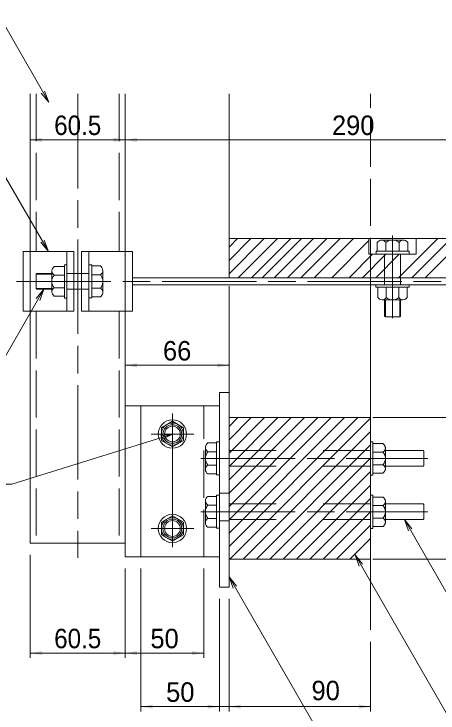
# Model space of a CAD drawing. Units: millimetres at full size, sheet at 1:5. Extents: x 47 to 2146, y -22 to 1455.
# Drawn here: x 764.9 to 1034.7, y 272.4 to 716.4 of the extents above; entities that cross this region are included whole.
import ezdxf
from ezdxf.enums import TextEntityAlignment as Align

# ---------------------------------------------------------------- set-up
doc = ezdxf.new("R2010")
doc.units = ezdxf.units.MM
doc.header["$LTSCALE"] = 5
for name, pattern in [('CHAIN', [18.5, 12, -1.5, 3.5, -1.5]), ('DASHED', [7.5, 6, -1.5]), ('DASHED_SPACED', [12, 6, -6]), ('USER1', [100, 62.5, -12.5, 12.5, -12.5])]:
    doc.linetypes.add(name, pattern=pattern)
for name, color, linetype, lineweight in [('0_2', 7, 'Continuous', 13), ('ハッチング', 7, 'Continuous', 9), ('ボルト', 7, 'Continuous', 18), ('中心線', 7, 'CHAIN', 9), ('寸法', 7, 'Continuous', 13), ('引出線', 7, 'Continuous', 13), ('支持金物', 7, 'Continuous', 13), ('支柱', 7, 'Continuous', 18), ('破線', 7, 'DASHED', 9), ('角材', 7, 'Continuous', 18), ('金物', 7, 'Continuous', 18)]:
    doc.layers.add(name, color=color, linetype=linetype, lineweight=lineweight)
doc.styles.add('ＭＳ Ｐゴシック', font='')
doc.styles.get('ＭＳ Ｐゴシック').set_extended_font_data('MS PGothic')

# ---------------------------------------------------------------- blocks, each defined once
blk = doc.blocks.new('filled_arrow')
at = {"color": 0, "linetype": 'Continuous', "lineweight": -2}
blk.add_solid([(7.5, 1.25), (0, 0), (7.5, -1.25)], dxfattribs=at)
blk = doc.blocks.new('open_arrow')
at = {"color": 0, "linetype": 'Continuous', "lineweight": -2}
blk.add_lwpolyline([(7.5, 1.25), (0, 0), (7.5, -1.25)], dxfattribs=at)

msp = doc.modelspace()

# ---------------------------------------------------------------- linework, layer by layer
at = {"layer": '0_2'}
msp.add_line((835.737, 665.625), (835.737, 478.559), dxfattribs=at)
at = {"layer": 'ハッチング'}
for p, q in [((901.737, 551.357), (924.158, 573.778)), ((901.737, 559.842), (915.673, 573.778)), ((901.737, 568.328), (907.187, 573.778)), ((907.643, 548.778), (932.643, 573.778)), ((916.128, 548.778), (941.128, 573.778)), ((922.925, 548.778), (947.925, 573.778)), ((930.525, 548.778), (955.525, 573.778)), ((939.011, 548.778), (964.011, 573.778)), ((947.496, 548.778), (972.496, 573.778)), ((955.981, 548.778), (980.981, 573.778)), ((1009.467, 548.778), (1034.467, 573.778)), ((1017.952, 548.778), (1042.952, 573.778)), ((1026.437, 548.778), (1051.437, 573.778)), ((967.04, 548.778), (990.737, 572.475)), ((978.099, 548.778), (993.099, 563.778)), ((986.584, 548.778), (1001.584, 563.778)), ((995.07, 548.778), (1010.07, 563.778)), ((901.737, 378.096), (983.681, 460.04)), ((901.737, 386.581), (975.196, 460.04)), ((901.737, 395.066), (966.711, 460.04)), ((901.737, 403.552), (958.226, 460.04)), ((901.737, 412.037), (949.74, 460.04)), ((901.737, 420.522), (941.255, 460.04)), ((901.737, 429.007), (932.77, 460.04)), ((901.737, 437.493), (924.284, 460.04)), ((901.737, 445.978), (915.799, 460.04)), ((901.737, 454.463), (907.314, 460.04)), ((902.167, 370.04), (991.737, 459.61)), ((910.652, 370.04), (991.737, 451.125)), ((919.137, 370.04), (991.737, 442.64)), ((927.622, 370.04), (991.737, 434.155)), ((936.108, 370.04), (991.737, 425.669)), ((944.593, 370.04), (991.737, 417.184)), ((953.078, 370.04), (991.737, 408.699)), ((961.564, 370.04), (991.737, 400.213)), ((970.049, 370.04), (991.737, 391.728)), ((978.534, 370.04), (991.737, 383.243))]:
    msp.add_line(p, q, dxfattribs=at)
at = {"layer": 'ボルト'}
for p, q in [((990.737, 563.778), (990.737, 573.778)), ((1020.737, 563.778), (1020.737, 573.778)), ((996.298, 571.605), (995.928, 571.177)), ((995.928, 565.777), (995.928, 571.177)), ((996.823, 572.047), (996.298, 571.605)), ((997.423, 572.396), (996.823, 572.047)), ((998.077, 572.642), (997.423, 572.396)), ((998.767, 572.777), (998.077, 572.642)), ((1012.707, 572.777), (998.767, 572.777)), ((999.047, 572.768), (998.767, 572.777)), ((999.557, 572.686), (999.047, 572.768)), ((1000.044, 572.522), (999.557, 572.686)), ((1000.494, 572.28), (1000.044, 572.522)), ((1000.892, 571.969), (1000.494, 572.28)), ((1001.226, 571.598), (1000.892, 571.969)), ((1001.487, 571.177), (1001.226, 571.598)), ((1001.776, 571.42), (1001.487, 571.177)), ((1001.487, 565.777), (1001.487, 571.177)), ((1002.656, 572), (1001.776, 571.42)), ((1003.63, 572.427), (1002.656, 572)), ((1004.667, 572.689), (1003.63, 572.427)), ((1005.737, 572.777), (1004.667, 572.689)), ((1006.125, 572.765), (1005.737, 572.777)), ((1007.187, 572.614), (1006.125, 572.765)), ((1008.205, 572.292), (1007.187, 572.614)), ((1009.148, 571.808), (1008.205, 572.292)), ((1009.987, 571.177), (1009.148, 571.808)), ((1010.119, 571.41), (1009.987, 571.177)), ((1009.988, 565.777), (1009.988, 571.177)), ((1010.421, 571.805), (1010.119, 571.41)), ((1010.791, 572.145), (1010.421, 571.805)), ((1011.218, 572.42), (1010.791, 572.145)), ((1011.69, 572.62), (1011.218, 572.42)), ((1012.191, 572.741), (1011.69, 572.62)), ((1012.707, 572.777), (1012.191, 572.741)), ((1013.282, 572.673), (1012.707, 572.777)), ((1013.944, 572.445), (1013.282, 572.673)), ((1014.554, 572.113), (1013.944, 572.445)), ((1015.094, 571.686), (1014.554, 572.113)), ((1015.546, 571.177), (1015.094, 571.686)), ((1015.546, 565.777), (1015.546, 571.177)), ((995.237, 565.777), (995.237, 563.778)), ((1016.237, 565.777), (995.237, 565.777)), ((1016.237, 563.778), (1016.237, 565.777)), ((995.237, 563.778), (990.737, 563.778)), ((1016.237, 563.778), (995.237, 563.778)), ((1016.237, 563.778), (1020.737, 563.778)), ((796.987, 555.904), (790.612, 555.904)), ((796.987, 557.151), (796.987, 535.904)), ((796.987, 557.151), (798.487, 557.151)), ((812.487, 557.028), (814.487, 557.028)), ((814.487, 557.028), (814.487, 536.028)), ((814.487, 556.337), (819.887, 556.337)), ((820.315, 555.967), (819.887, 556.337)), ((820.757, 555.442), (820.315, 555.967)), ((821.106, 554.842), (820.757, 555.442)), ((778.987, 551.086), (779.429, 551.528)), ((778.987, 551.086), (778.987, 541.97)), ((778.987, 551.086), (788.987, 551.086)), ((779.429, 551.528), (788.987, 551.528)), ((788.987, 539.865), (788.987, 553.19)), ((798.487, 551.527), (812.487, 551.527)), ((814.487, 550.778), (819.887, 550.778)), ((819.887, 550.778), (820.308, 551.039)), ((820.13, 550.489), (819.887, 550.778)), ((820.308, 551.039), (820.679, 551.373)), ((820.679, 551.373), (820.99, 551.771)), ((820.99, 551.771), (821.232, 552.221)), ((821.352, 554.188), (821.106, 554.842)), ((821.232, 552.221), (821.396, 552.708)), ((821.487, 553.498), (821.352, 554.188)), ((821.396, 552.708), (821.478, 553.218)), ((821.478, 553.218), (821.487, 553.498)), ((821.487, 553.498), (821.487, 539.558)), ((796.987, 550.59), (790.612, 550.59)), ((820.71, 549.609), (820.13, 550.489)), ((821.137, 548.635), (820.71, 549.609)), ((821.399, 547.598), (821.137, 548.635)), ((821.487, 546.528), (821.399, 547.598)), ((821.475, 546.14), (821.487, 546.528)), ((779.429, 541.528), (778.987, 541.97)), ((778.987, 541.97), (788.987, 541.97)), ((796.987, 542.465), (790.612, 542.465)), ((814.487, 542.277), (819.887, 542.277)), ((819.887, 542.278), (820.518, 543.117)), ((820.12, 542.146), (819.887, 542.278)), ((820.515, 541.844), (820.12, 542.146)), ((820.855, 541.474), (820.515, 541.844)), ((820.518, 543.117), (821.002, 544.06)), ((821.002, 544.06), (821.324, 545.078)), ((821.324, 545.078), (821.475, 546.14)), ((995.114, 544.278), (995.114, 542.778)), ((1016.361, 542.778), (995.114, 542.778)), ((996.361, 542.778), (996.361, 536.402)), ((1001.675, 542.778), (1001.675, 536.402)), ((1009.8, 542.778), (1009.8, 536.402)), ((1015.114, 542.778), (1015.114, 536.402)), ((1016.361, 542.778), (1016.361, 544.278)), ((779.429, 541.528), (788.987, 541.528)), ((798.487, 541.528), (812.487, 541.528)), ((820.396, 537.171), (820.823, 537.711)), ((820.823, 537.711), (821.155, 538.321)), ((821.13, 541.047), (820.855, 541.474)), ((821.33, 540.575), (821.13, 541.047)), ((821.155, 538.321), (821.383, 538.983)), ((821.45, 540.074), (821.33, 540.575)), ((821.383, 538.983), (821.487, 539.558)), ((821.487, 539.558), (821.45, 540.074)), ((796.987, 537.151), (790.612, 537.151)), ((798.487, 535.904), (796.987, 535.904)), ((814.487, 536.028), (812.487, 536.028)), ((814.487, 536.719), (819.887, 536.719)), ((819.887, 536.719), (820.396, 537.171)), ((999.074, 534.778), (1012.4, 534.778)), ((1000.737, 524.47), (1000.737, 534.777)), ((1001.179, 524.028), (1001.179, 534.777)), ((1010.295, 524.028), (1010.295, 534.778)), ((1010.737, 524.47), (1010.737, 534.777)), ((1000.737, 524.47), (1001.179, 524.028)), ((1010.295, 524.028), (1001.179, 524.028)), ((1010.295, 524.028), (1010.737, 524.47))]:
    msp.add_line(p, q, dxfattribs=at)
for centre, radius, start, end in [((792.826, 552.735), 3.865, 124.9343, 173.23904), ((791.825, 553.156), 2.838, 179.30562, 244.70445), ((794.878, 546.528), 5.891, 136.3972, 180), ((794.878, 546.528), 5.891, 180, 223.6028), ((791.825, 539.899), 2.838, 115.29555, 180.69438), ((792.826, 540.32), 3.865, 186.77031, 235.0657), ((999.53, 538.616), 3.865, 214.9343, 263.22969), ((999.109, 537.615), 2.838, 269.30562, 334.70445), ((1005.737, 540.668), 5.891, 226.3972, 270), ((1005.737, 540.668), 5.891, 270, 313.6028), ((1012.366, 537.615), 2.838, 205.29555, 270.69438), ((1011.945, 538.616), 3.865, 276.76096, 325.0657)]:
    msp.add_arc(centre, radius, start, end, dxfattribs=at)
at = {"layer": '中心線'}
for p, q in [((805.487, 665.625), (805.487, 370.856)), ((1005.737, 575.628), (1005.737, 523.169)), ((766.638, 546.528), (1125.737, 546.528))]:
    msp.add_line(p, q, dxfattribs=at)
at = {"layer": '寸法'}
for p, q in [((775.237, 618.987), (775.237, 639.44)), ((835.737, 618.987), (835.737, 639.44)), ((835.737, 618.987), (835.737, 639.44)), ((775.237, 636.44), (835.737, 636.44)), ((1125.737, 636.44), (835.737, 636.44)), ((835.737, 494.472), (835.737, 496.222)), ((835.737, 493.222), (901.737, 493.222)), ((901.737, 491.972), (901.737, 490.222)), ((993.237, 460.04), (1056.787, 460.04)), ((775.237, 372.801), (775.237, 307.437)), ((993.237, 370.04), (1056.787, 370.04)), ((835.737, 364.069), (835.737, 307.437)), ((835.737, 364.069), (835.737, 307.437)), ((845.737, 364.069), (845.737, 273.413)), ((885.737, 364.069), (885.737, 307.437)), ((895.737, 344.82), (895.737, 273.413)), ((895.737, 344.82), (895.737, 273.413)), ((901.737, 344.82), (901.737, 273.413)), ((901.737, 344.82), (901.737, 273.413)), ((991.737, 317.669), (991.737, 273.413)), ((835.737, 310.437), (775.237, 310.437)), ((835.737, 310.437), (885.737, 310.437)), ((845.737, 276.413), (895.737, 276.413)), ((880.737, 276.413), (916.737, 276.413)), ((901.737, 276.413), (991.737, 276.413))]:
    msp.add_line(p, q, dxfattribs=at)
at = {"layer": '引出線'}
for points in [[(787.055, 660.281), (754.659, 716.393), (660.85, 716.393)], [(786.862, 565.528), (732.366, 659.168), (625.339, 659.168)], [(783.987, 541.528), (750.086, 482.808), (586.872, 482.808)], [(865.737, 449.569), (763.556, 417.778), (595.808, 417.778)], [(1013.266, 395.191), (1055.367, 322.271), (1232.233, 322.271)], [(981.876, 372.868), (1051.957, 251.484), (1185.698, 251.484)], [(901.737, 358.806), (991.063, 204.089), (1107.986, 204.089)]]:
    msp.add_lwpolyline(points, dxfattribs=at)
at = {"layer": '支持金物'}
for p, q in [((901.737, 476.05), (895.737, 476.05)), ((895.737, 476.05), (895.737, 352.32)), ((901.737, 352.32), (901.737, 476.05)), ((895.737, 467.569), (895.737, 475.071)), ((845.737, 371.569), (845.737, 467.569)), ((895.737, 467.569), (845.737, 467.569)), ((895.701, 444.595), (893.701, 444.595)), ((893.701, 444.595), (893.701, 423.595)), ((895.701, 444.595), (895.701, 423.595)), ((886.701, 441.065), (886.701, 427.125)), ((893.701, 443.904), (888.301, 443.904)), ((893.701, 438.345), (888.301, 438.345)), ((893.701, 429.845), (888.301, 429.845)), ((893.701, 424.286), (888.301, 424.286)), ((895.701, 423.595), (893.701, 423.595)), ((893.701, 410), (888.301, 410)), ((895.701, 410.691), (893.701, 410.691)), ((893.701, 410.691), (893.701, 389.691)), ((895.701, 410.691), (895.701, 389.691)), ((901.737, 411.988), (895.737, 411.988)), ((886.701, 407.161), (886.701, 393.221)), ((893.701, 404.441), (888.301, 404.441)), ((893.701, 395.941), (888.301, 395.941)), ((901.737, 394.463), (895.737, 394.463)), ((893.701, 390.382), (888.301, 390.382)), ((895.701, 389.691), (893.701, 389.691)), ((895.737, 371.569), (845.737, 371.569)), ((901.737, 352.32), (895.737, 352.32))]:
    msp.add_line(p, q, dxfattribs=at)
at = {"layer": '支持金物', "linetype": 'USER1'}
for p, q in [((865.737, 377.777), (865.737, 462.536)), ((852.22, 449.569), (879.255, 449.569)), ((852.22, 389.569), (879.255, 389.569))]:
    msp.add_line(p, q, dxfattribs=at)
at = {"layer": '支持金物', "linetype": 'DASHED_SPACED', "lineweight": 18}
for p, q in [((993.237, 444.719), (991.737, 444.719)), ((991.737, 423.471), (991.737, 444.719)), ((993.237, 444.719), (993.237, 423.471)), ((993.237, 443.471), (999.613, 443.471)), ((1001.237, 427.432), (1001.237, 440.757)), ((901.701, 439.095), (991.737, 439.095)), ((993.237, 438.157), (999.613, 438.157)), ((1025.295, 439.095), (1001.238, 439.095)), ((1025.737, 438.653), (1025.295, 439.095)), ((1025.737, 438.653), (1025.737, 429.537)), ((901.701, 429.095), (991.737, 429.095)), ((993.237, 430.032), (999.613, 430.032)), ((1025.295, 429.095), (1001.238, 429.095)), ((1025.295, 429.095), (1025.737, 429.537)), ((991.737, 423.471), (993.237, 423.471)), ((993.237, 424.719), (999.613, 424.719)), ((993.237, 410.814), (991.737, 410.814)), ((991.737, 389.567), (991.737, 410.814)), ((993.237, 410.814), (993.237, 389.567)), ((993.237, 409.567), (999.613, 409.567)), ((901.701, 405.191), (991.737, 405.191)), ((993.237, 404.253), (999.613, 404.253)), ((1001.237, 393.528), (1001.237, 406.853)), ((1025.295, 405.191), (1001.238, 405.191)), ((1025.737, 404.749), (1025.295, 405.191)), ((1025.737, 404.749), (1025.737, 395.633)), ((901.701, 395.191), (991.737, 395.191)), ((993.237, 396.128), (999.613, 396.128)), ((1025.295, 395.191), (1001.238, 395.191)), ((1025.295, 395.191), (1025.737, 395.633)), ((993.237, 390.815), (999.613, 390.815)), ((991.737, 389.567), (993.237, 389.567))]:
    msp.add_line(p, q, dxfattribs=at)
at = {"layer": '支持金物', "linetype": 'CHAIN', "lineweight": 18}
for p, q in [((883.851, 434.095), (1028.237, 434.095)), ((883.851, 400.191), (1028.237, 400.191))]:
    msp.add_line(p, q, dxfattribs=at)
at = {"layer": '支持金物'}
for centre in [(865.737, 449.569), (865.737, 389.569)]:
    msp.add_circle(centre, 6, dxfattribs=at)
for centre, radius, start, end in [((889.915, 441.124), 3.214, 120.14067, 239.85933), ((893.147, 434.095), 6.446, 138.75035, 221.24965), ((889.915, 427.065), 3.214, 120.14067, 239.85933), ((889.915, 407.22), 3.214, 120.14067, 239.85933), ((893.147, 400.191), 6.446, 138.75035, 221.24965), ((889.915, 393.161), 3.214, 120.14067, 239.85933)]:
    msp.add_arc(centre, radius, start, end, dxfattribs=at)
at = {"layer": '支持金物', "linetype": 'DASHED_SPACED', "lineweight": 18}
for centre, radius, start, end in [((997.399, 440.302), 3.865, 6.76096, 55.0657), ((998.4, 440.723), 2.838, 295.29555, 0.69438), ((995.347, 434.095), 5.891, 0, 43.6028), ((995.347, 434.095), 5.891, 316.3972, 0), ((997.399, 427.888), 3.865, 304.9343, 353.22969), ((998.4, 427.467), 2.838, 359.30562, 64.70445), ((997.399, 406.398), 3.865, 6.76096, 55.0657), ((998.4, 406.819), 2.838, 295.29555, 0.69438), ((995.347, 400.191), 5.891, 0, 43.6028), ((995.347, 400.191), 5.891, 316.3972, 0), ((998.4, 393.563), 2.838, 359.30562, 64.70445), ((997.399, 393.983), 3.865, 304.9343, 353.22969)]:
    msp.add_arc(centre, radius, start, end, dxfattribs=at)
at = {"layer": '支柱'}
for p, q in [((775.237, 665.625), (775.237, 565.528)), ((775.237, 527.528), (775.237, 380.301)), ((835.737, 527.528), (835.737, 371.569)), ((775.237, 380.301), (835.737, 380.301))]:
    msp.add_line(p, q, dxfattribs=at)
at = {"layer": '支柱', "lineweight": 13}
for p, q in [((835.737, 467.569), (885.737, 467.569)), ((858.737, 453.61), (865.737, 457.651)), ((865.737, 457.651), (872.737, 453.61)), ((858.737, 453.61), (858.737, 445.527)), ((872.737, 453.61), (872.737, 445.527)), ((865.737, 441.486), (858.737, 445.527)), ((872.737, 445.527), (865.737, 441.486)), ((858.737, 393.61), (865.737, 397.651)), ((865.737, 397.651), (872.737, 393.61)), ((858.737, 393.61), (858.737, 385.527)), ((872.737, 393.61), (872.737, 385.527)), ((865.737, 381.486), (858.737, 385.527)), ((872.737, 385.527), (865.737, 381.486)), ((835.737, 371.569), (885.737, 371.569))]:
    msp.add_line(p, q, dxfattribs=at)
at = {"layer": '支柱', "linetype": 'DASHED', "lineweight": 13}
msp.add_line((885.737, 371.569), (885.737, 467.569), dxfattribs=at)
at = {"layer": '支柱', "linetype": 'CHAIN', "lineweight": 13}
for p, q in [((879.255, 449.569), (852.22, 449.569)), ((879.255, 389.569), (852.22, 389.569))]:
    msp.add_line(p, q, dxfattribs=at)
at = {"layer": '支柱', "lineweight": 13}
for centre, radius in [((865.737, 449.569), 9), ((865.737, 449.569), 7), ((865.737, 449.569), 5), ((865.737, 389.569), 9), ((865.737, 389.569), 7), ((865.737, 389.569), 5)]:
    msp.add_circle(centre, radius, dxfattribs=at)
at = {"layer": '破線'}
for p, q in [((779.037, 665.625), (779.037, 565.528)), ((831.937, 665.625), (831.937, 565.528)), ((991.737, 544.278), (991.737, 665.625)), ((1000.737, 563.778), (1000.737, 544.278)), ((1010.737, 563.778), (1010.737, 544.278)), ((779.037, 527.528), (779.037, 380.301)), ((831.937, 527.528), (831.937, 380.301))]:
    msp.add_line(p, q, dxfattribs=at)
at = {"layer": '角材'}
for p, q in [((991.737, 415.169), (991.737, 544.278)), ((901.737, 460.04), (991.737, 460.04)), ((901.737, 460.04), (901.737, 370.04)), ((991.737, 415.169), (991.737, 325.169)), ((902.167, 370.04), (991.737, 370.04))]:
    msp.add_line(p, q, dxfattribs=at)
at = {"layer": '金物'}
for p, q in [((901.737, 573.778), (901.737, 665.625)), ((901.737, 573.778), (901.737, 548.778)), ((901.737, 573.778), (973.237, 573.778)), ((973.237, 573.778), (1090.737, 573.778)), ((770.737, 527.528), (770.737, 565.528)), ((770.737, 565.528), (802.987, 565.528)), ((775.237, 527.528), (775.237, 565.528)), ((798.487, 565.528), (798.487, 527.528)), ((802.987, 565.528), (802.987, 527.528)), ((807.987, 565.528), (807.987, 527.528)), ((807.987, 565.528), (840.237, 565.528)), ((812.487, 565.528), (812.487, 527.528)), ((835.737, 565.528), (835.737, 527.528)), ((840.237, 565.528), (840.237, 527.528)), ((840.237, 548.778), (1125.737, 548.778)), ((901.737, 548.778), (1163.253, 548.778)), ((840.237, 544.278), (1125.737, 544.278)), ((901.737, 460.04), (901.737, 543.528)), ((770.737, 527.528), (802.987, 527.528)), ((807.987, 527.528), (840.237, 527.528))]:
    msp.add_line(p, q, dxfattribs=at)

# ---------------------------------------------------------------- block references
at = {"layer": '寸法'}
for p in [(775.237, 636.44), (835.737, 636.44), (835.737, 493.222), (775.237, 310.437), (835.737, 310.437), (845.737, 276.413), (901.737, 276.413), (901.737, 276.413)]:
    msp.add_blockref('filled_arrow', p, dxfattribs=at)
at = {"layer": '寸法', "rotation": 180}
for p in [(835.737, 636.44), (901.737, 493.222), (835.737, 310.437), (885.737, 310.437), (895.737, 276.413), (895.737, 276.413), (991.737, 276.413)]:
    msp.add_blockref('filled_arrow', p, dxfattribs=at)
at = {"layer": '引出線'}
for p, rotation in [((787.055, 660.281), 120), ((786.862, 565.528), 120.2), ((783.987, 541.528), 240), ((865.737, 449.569), 197.3), ((1013.266, 395.191), 300), ((981.876, 372.868), 300), ((901.737, 358.806), 300)]:
    msp.add_blockref('open_arrow', p, dxfattribs=dict(at, rotation=rotation))

# ---------------------------------------------------------------- texts
at = {"layer": '寸法', "style": 'ＭＳ Ｐゴシック', "width": 0.95}
for p in [(805.487, 645.69), (805.487, 319.687)]:
    msp.add_text('60.5', height=12.37, dxfattribs=at).set_placement(p, align=Align.MIDDLE_CENTER)
at = {"layer": '寸法', "style": 'ＭＳ Ｐゴシック'}
for s, p in [('290', (980.737, 645.69)), ('66', (868.737, 502.472)), ('50', (860.737, 319.687)), ('50', (870.737, 285.663)), ('90', (963.238, 286.663))]:
    msp.add_text(s, height=12.37, dxfattribs=at).set_placement(p, align=Align.MIDDLE_CENTER)

doc.saveas('drawing.dxf')
